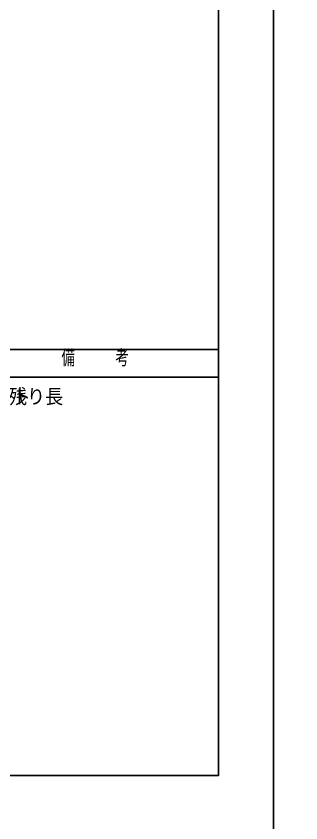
# Model space of a CAD drawing. Header units: millimetres. Extents: x 0 to 18796, y -11 to 7128.
# Drawn here: x 8329 to 8744, y 4763 to 5938 of the extents above; entities that cross this region are included whole.
import ezdxf
from ezdxf.enums import TextEntityAlignment as Align

# ---------------------------------------------------------------- set-up
doc = ezdxf.new("R2010")
doc.units = ezdxf.units.MM
doc.header["$LTSCALE"] = 5
doc.layers.get('0').update_dxf_attribs({"color": 255})
doc.layers.add('文字', color=7, linetype='Continuous')
doc.styles.add('DLSTANDARD1', font='monotxt.shx', dxfattribs={"width": 0.6, "bigfont": 'extfont'})
doc.styles.add('TATEGAKI', font='txt', dxfattribs={"bigfont": 'bigfont.shx'})

msp = doc.modelspace()

# ---------------------------------------------------------------- linework, layer by layer
at = {"linetype": 'Continuous', "lineweight": -3}
for p, q in [((5420, 5452), (8624, 5452)), ((5420, 5412), (8624, 5412))]:
    msp.add_line(p, q, dxfattribs=at)
for points in [[(5340, 7128), (8704, 7128), (8704, 4752), (5340, 4752)], [(8704, 7128), (12068, 7128), (12068, 4752), (8704, 4752)], [(5420, 7048), (8624, 7048), (8624, 4832), (5420, 4832)]]:
    msp.add_lwpolyline(points, close=True, dxfattribs=at)

# ---------------------------------------------------------------- texts
at = {"layer": '文字', "color": 0, "linetype": 'Continuous', "ltscale": 6, "style": 'DLSTANDARD1', "width": 0.74375}
msp.add_text('備\u3000\u3000\u3000考', height=24, dxfattribs=at).set_placement((8395.016, 5420.574), align=Align.BOTTOM_LEFT)
at = {"layer": '文字', "color": 0, "linetype": 'Continuous', "ltscale": 6, "style": 'TATEGAKI'}
msp.add_text('アンダーカット', height=24, dxfattribs=at).set_placement((8165.476, 5363.673), align=Align.BOTTOM_LEFT)
at = {"layer": '文字', "color": 1, "linetype": 'Continuous', "ltscale": 6, "style": 'TATEGAKI'}
msp.add_text('溶接残り長', height=24, dxfattribs=at).set_placement((8265.476, 5363.673), align=Align.BOTTOM_LEFT)

doc.saveas('drawing.dxf')
